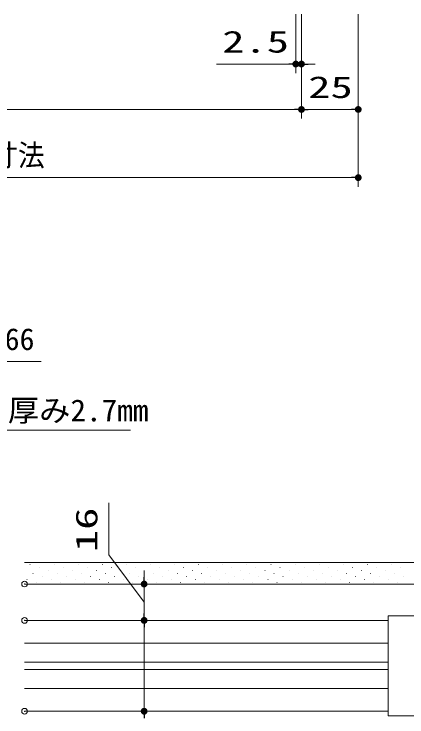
# Model space of a CAD drawing. Units: millimetres, scale not verified. Extents: x -1306 to 1306, y -607 to 607.
# Drawn here: x -435.8 to -262.9, y -348 to -38.7 of the extents above; entities that cross this region are included whole.
import ezdxf
from ezdxf.enums import TextEntityAlignment as Align

# ---------------------------------------------------------------- set-up
doc = ezdxf.new("R2010")
doc.units = ezdxf.units.MM
doc.header["$LTSCALE"] = 5
doc.header["$PDMODE"] = 32
doc.header["$PDSIZE"] = 2.5
for name, color, linetype, lineweight in [('0-1_線(黄)', 2, 'Continuous', 15), ('1-0_線(水)', 4, 'Continuous', 9), ('1-1_寸法線', 3, 'Continuous', 13), ('1-2_ハッチング', 6, 'Continuous', 9), ('1-4_DEFPOINTS', 7, 'Continuous', 5), ('1-5_0', 3, 'Continuous', 25)]:
    doc.layers.add(name, color=color, linetype=linetype, lineweight=lineweight)
doc.styles.add('ＭＳ ゴシック', font='')
doc.styles.get('ＭＳ ゴシック').set_extended_font_data('MS Gothic')

# ---------------------------------------------------------------- blocks, each defined once
blk = doc.blocks.new('_DOT')
at = {"layer": '1-5_0'}
blk.add_line((-2.5, 0), (-5, 0), dxfattribs=at)
for points in [[(0, 0), (-2.5, 0), (-2.48, 0.313)], [(0, 0), (-2.48, -0.313), (-2.5, 0)], [(0, 0), (-2.48, 0.313), (-2.421, 0.622)], [(0, 0), (-2.421, -0.622), (-2.48, -0.313)], [(0, 0), (-2.421, 0.622), (-2.324, 0.92)], [(0, 0), (-2.324, -0.92), (-2.421, -0.622)], [(0, 0), (-2.324, 0.92), (-2.191, 1.204)], [(0, 0), (-2.191, -1.204), (-2.324, -0.92)], [(0, 0), (-2.191, 1.204), (-2.023, 1.469)], [(0, 0), (-2.023, -1.469), (-2.191, -1.204)], [(0, 0), (-2.023, 1.469), (-1.822, 1.711)], [(0, 0), (-1.822, -1.711), (-2.023, -1.469)], [(0, 0), (-1.822, 1.711), (-1.594, 1.926)], [(0, 0), (-1.594, -1.926), (-1.822, -1.711)], [(0, 0), (-1.594, 1.926), (-1.34, 2.111)], [(0, 0), (-1.34, -2.111), (-1.594, -1.926)], [(0, 0), (-1.34, 2.111), (-1.064, 2.262)], [(0, 0), (-1.064, -2.262), (-1.34, -2.111)], [(0, 0), (-1.064, 2.262), (-0.773, 2.378)], [(0, 0), (-0.773, -2.378), (-1.064, -2.262)], [(0, 0), (-0.773, 2.378), (-0.468, 2.456)], [(0, 0), (-0.468, -2.456), (-0.773, -2.378)], [(0, 0), (-0.468, 2.456), (-0.157, 2.495)], [(0, 0), (-0.157, -2.495), (-0.468, -2.456)], [(0, 0), (-0.157, 2.495), (0.157, 2.495)], [(0, 0), (0.157, -2.495), (-0.157, -2.495)], [(0, 0), (0.157, 2.495), (0.468, 2.456)], [(0, 0), (0.468, 2.456), (0.773, 2.378)], [(0, 0), (0.773, 2.378), (1.064, 2.262)], [(0, 0), (1.064, 2.262), (1.34, 2.111)], [(0, 0), (1.34, 2.111), (1.594, 1.926)], [(0, 0), (1.594, 1.926), (1.822, 1.711)], [(0, 0), (1.822, 1.711), (2.023, 1.469)], [(0, 0), (2.023, 1.469), (2.191, 1.204)], [(0, 0), (2.191, 1.204), (2.324, 0.92)], [(0, 0), (2.324, 0.92), (2.421, 0.622)], [(0, 0), (2.421, 0.622), (2.48, 0.313)], [(0, 0), (2.48, 0.313), (2.5, 0)], [(0, 0), (0.468, -2.456), (0.157, -2.495)], [(0, 0), (0.773, -2.378), (0.468, -2.456)], [(0, 0), (1.064, -2.262), (0.773, -2.378)], [(0, 0), (1.34, -2.111), (1.064, -2.262)], [(0, 0), (1.594, -1.926), (1.34, -2.111)], [(0, 0), (1.822, -1.711), (1.594, -1.926)], [(0, 0), (2.023, -1.469), (1.822, -1.711)], [(0, 0), (2.191, -1.204), (2.023, -1.469)], [(0, 0), (2.324, -0.92), (2.191, -1.204)], [(0, 0), (2.421, -0.622), (2.324, -0.92)], [(0, 0), (2.48, -0.313), (2.421, -0.622)], [(0, 0), (2.5, 0), (2.48, -0.313)]]:
    blk.add_solid(points, dxfattribs=at)

msp = doc.modelspace()

# ---------------------------------------------------------------- linework, layer by layer
at = {"layer": '0-1_線(黄)'}
for p, q in [((-431.187, -280.049), (-232.188, -280.049)), ((-431.187, -289.549), (-231.935, -289.549))]:
    msp.add_line(p, q, dxfattribs=at)
at = {"layer": '1-0_線(水)'}
for p, q in [((-271.187, -305.549), (-431.187, -305.549)), ((-271.187, -303.549), (-271.187, -347.549)), ((-271.187, -303.549), (-232.187, -303.549)), ((-431.187, -315.549), (-271.187, -315.549)), ((-431.187, -323.949), (-271.187, -323.949)), ((-431.187, -327.149), (-271.187, -327.149)), ((-431.187, -335.549), (-271.187, -335.549)), ((-271.187, -345.549), (-431.187, -345.549)), ((-271.187, -347.549), (-232.187, -347.549))]:
    msp.add_line(p, q, dxfattribs=at)
at = {"layer": '1-1_寸法線'}
for p, q in [((-311.794, -38.653), (-311.794, -64.651)), ((-309.294, -38.653), (-309.294, -84.653)), ((-309.294, -38.653), (-309.294, -84.653)), ((-309.294, -38.653), (-309.294, -64.651)), ((-284.294, -38.653), (-284.294, -84.653)), ((-284.294, -38.653), (-284.294, -114.653)), ((-314.794, -60.651), (-346.746, -60.651)), ((-309.294, -60.651), (-311.794, -60.651)), ((-306.294, -60.651), (-303.294, -60.651)), ((-312.294, -80.653), (-639.04, -80.653)), ((-287.294, -80.653), (-306.294, -80.653)), ((-287.294, -110.653), (-664.04, -110.653)), ((-378.554, -286.549), (-378.554, -283.549)), ((-423.187, -289.549), (-374.554, -289.549)), ((-378.554, -305.549), (-378.554, -289.549)), ((-378.554, -305.549), (-378.554, -289.549)), ((-378.554, -302.549), (-378.554, -299.549)), ((-423.187, -305.549), (-374.554, -305.549)), ((-423.187, -305.549), (-374.554, -305.549)), ((-378.554, -305.549), (-378.554, -345.549)), ((-378.554, -308.549), (-378.554, -311.549)), ((-423.187, -345.549), (-374.554, -345.549))]:
    msp.add_line(p, q, dxfattribs=at)
for points in [[(-602.187, -165.549), (-555.46, -191.592), (-423.841, -191.592)], [(-384.621, -221.744), (-536.036, -221.744), (-575.28, -280.505)], [(-378.554, -297.549), (-394.084, -276.621), (-394.084, -253.859)]]:
    msp.add_lwpolyline(points, dxfattribs=at)
at = {"layer": '1-2_ハッチング'}
for p, q in [((-428.8, -280.97), (-428.75, -280.97)), ((-418.194, -280.97), (-418.144, -280.97)), ((-407.587, -280.97), (-407.537, -280.97)), ((-396.981, -280.97), (-396.931, -280.97)), ((-386.374, -280.97), (-386.324, -280.97)), ((-375.767, -280.97), (-375.717, -280.97)), ((-365.161, -280.97), (-365.111, -280.97)), ((-354.554, -280.97), (-354.504, -280.97)), ((-343.948, -280.97), (-343.898, -280.97)), ((-333.341, -280.97), (-333.291, -280.97)), ((-322.734, -280.97), (-322.684, -280.97)), ((-312.128, -280.97), (-312.078, -280.97)), ((-301.521, -280.97), (-301.471, -280.97)), ((-290.915, -280.97), (-290.865, -280.97)), ((-280.308, -280.97), (-280.258, -280.97)), ((-269.701, -280.97), (-269.651, -280.97)), ((-424.823, -282.295), (-424.773, -282.295)), ((-420.846, -283.621), (-420.796, -283.621)), ((-414.216, -282.295), (-414.166, -282.295)), ((-410.239, -283.621), (-410.189, -283.621)), ((-403.61, -282.295), (-403.56, -282.295)), ((-399.632, -283.621), (-399.582, -283.621)), ((-393.003, -282.295), (-392.953, -282.295)), ((-389.026, -283.621), (-388.976, -283.621)), ((-382.397, -282.295), (-382.347, -282.295)), ((-378.419, -283.621), (-378.369, -283.621)), ((-371.79, -282.295), (-371.74, -282.295)), ((-367.813, -283.621), (-367.763, -283.621)), ((-361.183, -282.295), (-361.133, -282.295)), ((-357.206, -283.621), (-357.156, -283.621)), ((-350.577, -282.295), (-350.527, -282.295)), ((-346.599, -283.621), (-346.549, -283.621)), ((-339.97, -282.295), (-339.92, -282.295)), ((-335.993, -283.621), (-335.943, -283.621)), ((-329.364, -282.295), (-329.314, -282.295)), ((-325.386, -283.621), (-325.336, -283.621)), ((-318.757, -282.295), (-318.707, -282.295)), ((-314.78, -283.621), (-314.73, -283.621)), ((-308.15, -282.295), (-308.1, -282.295)), ((-304.173, -283.621), (-304.123, -283.621)), ((-297.544, -282.295), (-297.494, -282.295)), ((-293.566, -283.621), (-293.516, -283.621)), ((-286.937, -282.295), (-286.887, -282.295)), ((-282.96, -283.621), (-282.91, -283.621)), ((-276.331, -282.295), (-276.281, -282.295)), ((-272.353, -283.621), (-272.303, -283.621)), ((-265.724, -282.295), (-265.674, -282.295)), ((-430.126, -287.599), (-430.076, -287.599)), ((-427.475, -284.947), (-427.425, -284.947)), ((-423.497, -286.273), (-423.447, -286.273)), ((-419.52, -287.599), (-419.47, -287.599)), ((-416.868, -284.947), (-416.818, -284.947)), ((-412.891, -286.273), (-412.841, -286.273)), ((-408.913, -287.599), (-408.863, -287.599)), ((-406.261, -284.947), (-406.211, -284.947)), ((-402.284, -286.273), (-402.234, -286.273)), ((-398.307, -287.599), (-398.257, -287.599)), ((-395.655, -284.947), (-395.605, -284.947)), ((-391.677, -286.273), (-391.627, -286.273)), ((-387.7, -287.599), (-387.65, -287.599)), ((-385.048, -284.947), (-384.998, -284.947)), ((-381.071, -286.273), (-381.021, -286.273)), ((-377.093, -287.599), (-377.043, -287.599)), ((-374.442, -284.947), (-374.392, -284.947)), ((-370.464, -286.273), (-370.414, -286.273)), ((-366.487, -287.599), (-366.437, -287.599)), ((-363.835, -284.947), (-363.785, -284.947)), ((-359.858, -286.273), (-359.808, -286.273)), ((-355.88, -287.599), (-355.83, -287.599)), ((-353.228, -284.947), (-353.178, -284.947)), ((-349.251, -286.273), (-349.201, -286.273)), ((-345.273, -287.599), (-345.223, -287.599)), ((-342.622, -284.947), (-342.572, -284.947)), ((-338.644, -286.273), (-338.594, -286.273)), ((-334.667, -287.599), (-334.617, -287.599)), ((-332.015, -284.947), (-331.965, -284.947)), ((-328.038, -286.273), (-327.988, -286.273)), ((-324.06, -287.599), (-324.01, -287.599)), ((-321.409, -284.947), (-321.359, -284.947)), ((-317.431, -286.273), (-317.381, -286.273)), ((-313.454, -287.599), (-313.404, -287.599)), ((-310.802, -284.947), (-310.752, -284.947)), ((-306.825, -286.273), (-306.775, -286.273)), ((-302.847, -287.599), (-302.797, -287.599)), ((-300.195, -284.947), (-300.145, -284.947)), ((-296.218, -286.273), (-296.168, -286.273)), ((-292.24, -287.599), (-292.19, -287.599)), ((-289.589, -284.947), (-289.539, -284.947)), ((-285.611, -286.273), (-285.561, -286.273)), ((-281.634, -287.599), (-281.584, -287.599)), ((-278.982, -284.947), (-278.932, -284.947)), ((-275.005, -286.273), (-274.955, -286.273)), ((-271.027, -287.599), (-270.977, -287.599)), ((-268.376, -284.947), (-268.326, -284.947)), ((-264.398, -286.273), (-264.348, -286.273)), ((-426.149, -288.925), (-426.099, -288.925)), ((-415.542, -288.925), (-415.492, -288.925)), ((-404.936, -288.925), (-404.886, -288.925)), ((-394.329, -288.925), (-394.279, -288.925)), ((-383.722, -288.925), (-383.672, -288.925)), ((-373.116, -288.925), (-373.066, -288.925)), ((-362.509, -288.925), (-362.459, -288.925)), ((-351.903, -288.925), (-351.853, -288.925)), ((-341.296, -288.925), (-341.246, -288.925)), ((-330.689, -288.925), (-330.639, -288.925)), ((-320.083, -288.925), (-320.033, -288.925)), ((-309.476, -288.925), (-309.426, -288.925)), ((-298.87, -288.925), (-298.82, -288.925)), ((-288.263, -288.925), (-288.213, -288.925)), ((-277.656, -288.925), (-277.606, -288.925)), ((-267.05, -288.925), (-267, -288.925))]:
    msp.add_line(p, q, dxfattribs=at)
at = {"layer": '1-4_DEFPOINTS'}
for p in [(-311.794, -60.651), (-309.294, -80.653), (-431.187, -289.549), (-431.187, -305.549), (-431.187, -305.549), (-378.554, -305.549), (-431.187, -345.549), (-378.554, -345.549)]:
    msp.add_point(p, dxfattribs=at)

# ---------------------------------------------------------------- block references
at = {"layer": '1-1_寸法線', "xscale": 0.6, "yscale": 0.6}
for p in [(-311.794, -60.651), (-309.294, -80.653), (-284.294, -80.653), (-284.294, -110.653)]:
    msp.add_blockref('_DOT', p, dxfattribs=at)
for p, rotation in [((-309.294, -60.651), 180), ((-309.294, -80.653), 180), ((-378.554, -289.549), 270), ((-378.554, -305.549), 270), ((-378.554, -305.549), 90), ((-378.554, -345.549), 90)]:
    msp.add_blockref('_DOT', p, dxfattribs=dict(at, rotation=rotation))

# ---------------------------------------------------------------- texts
at = {"layer": '1-1_寸法線', "style": 'ＭＳ ゴシック'}
for s, height, width, p in [('2.5', 9.604, 1.5, (-344.175, -58.501)), ('25', 9.604, 1.5, (-306.318, -78.503)), ('下ストッパー外寸法', 9.604, 0.9, (-528.44, -108.503)), ('下地ベニア：厚み2.7mm', 9.621, 1.05, (-521.236, -220.794))]:
    msp.add_text(s, height=height, dxfattribs=dict(at, width=width)).set_placement(p, align=Align.BOTTOM_LEFT)
msp.add_text('上部調整ガイド巾 66', height=9.621, dxfattribs=at).set_placement((-551.46, -189.442), align=Align.BOTTOM_LEFT)
at = {"layer": '1-1_寸法線', "style": 'ＭＳ ゴシック', "width": 1.5}
msp.add_text('16', height=9.604, rotation=90, dxfattribs=at).set_placement((-396.234, -275.478), align=Align.BOTTOM_LEFT)

doc.saveas('drawing.dxf')
